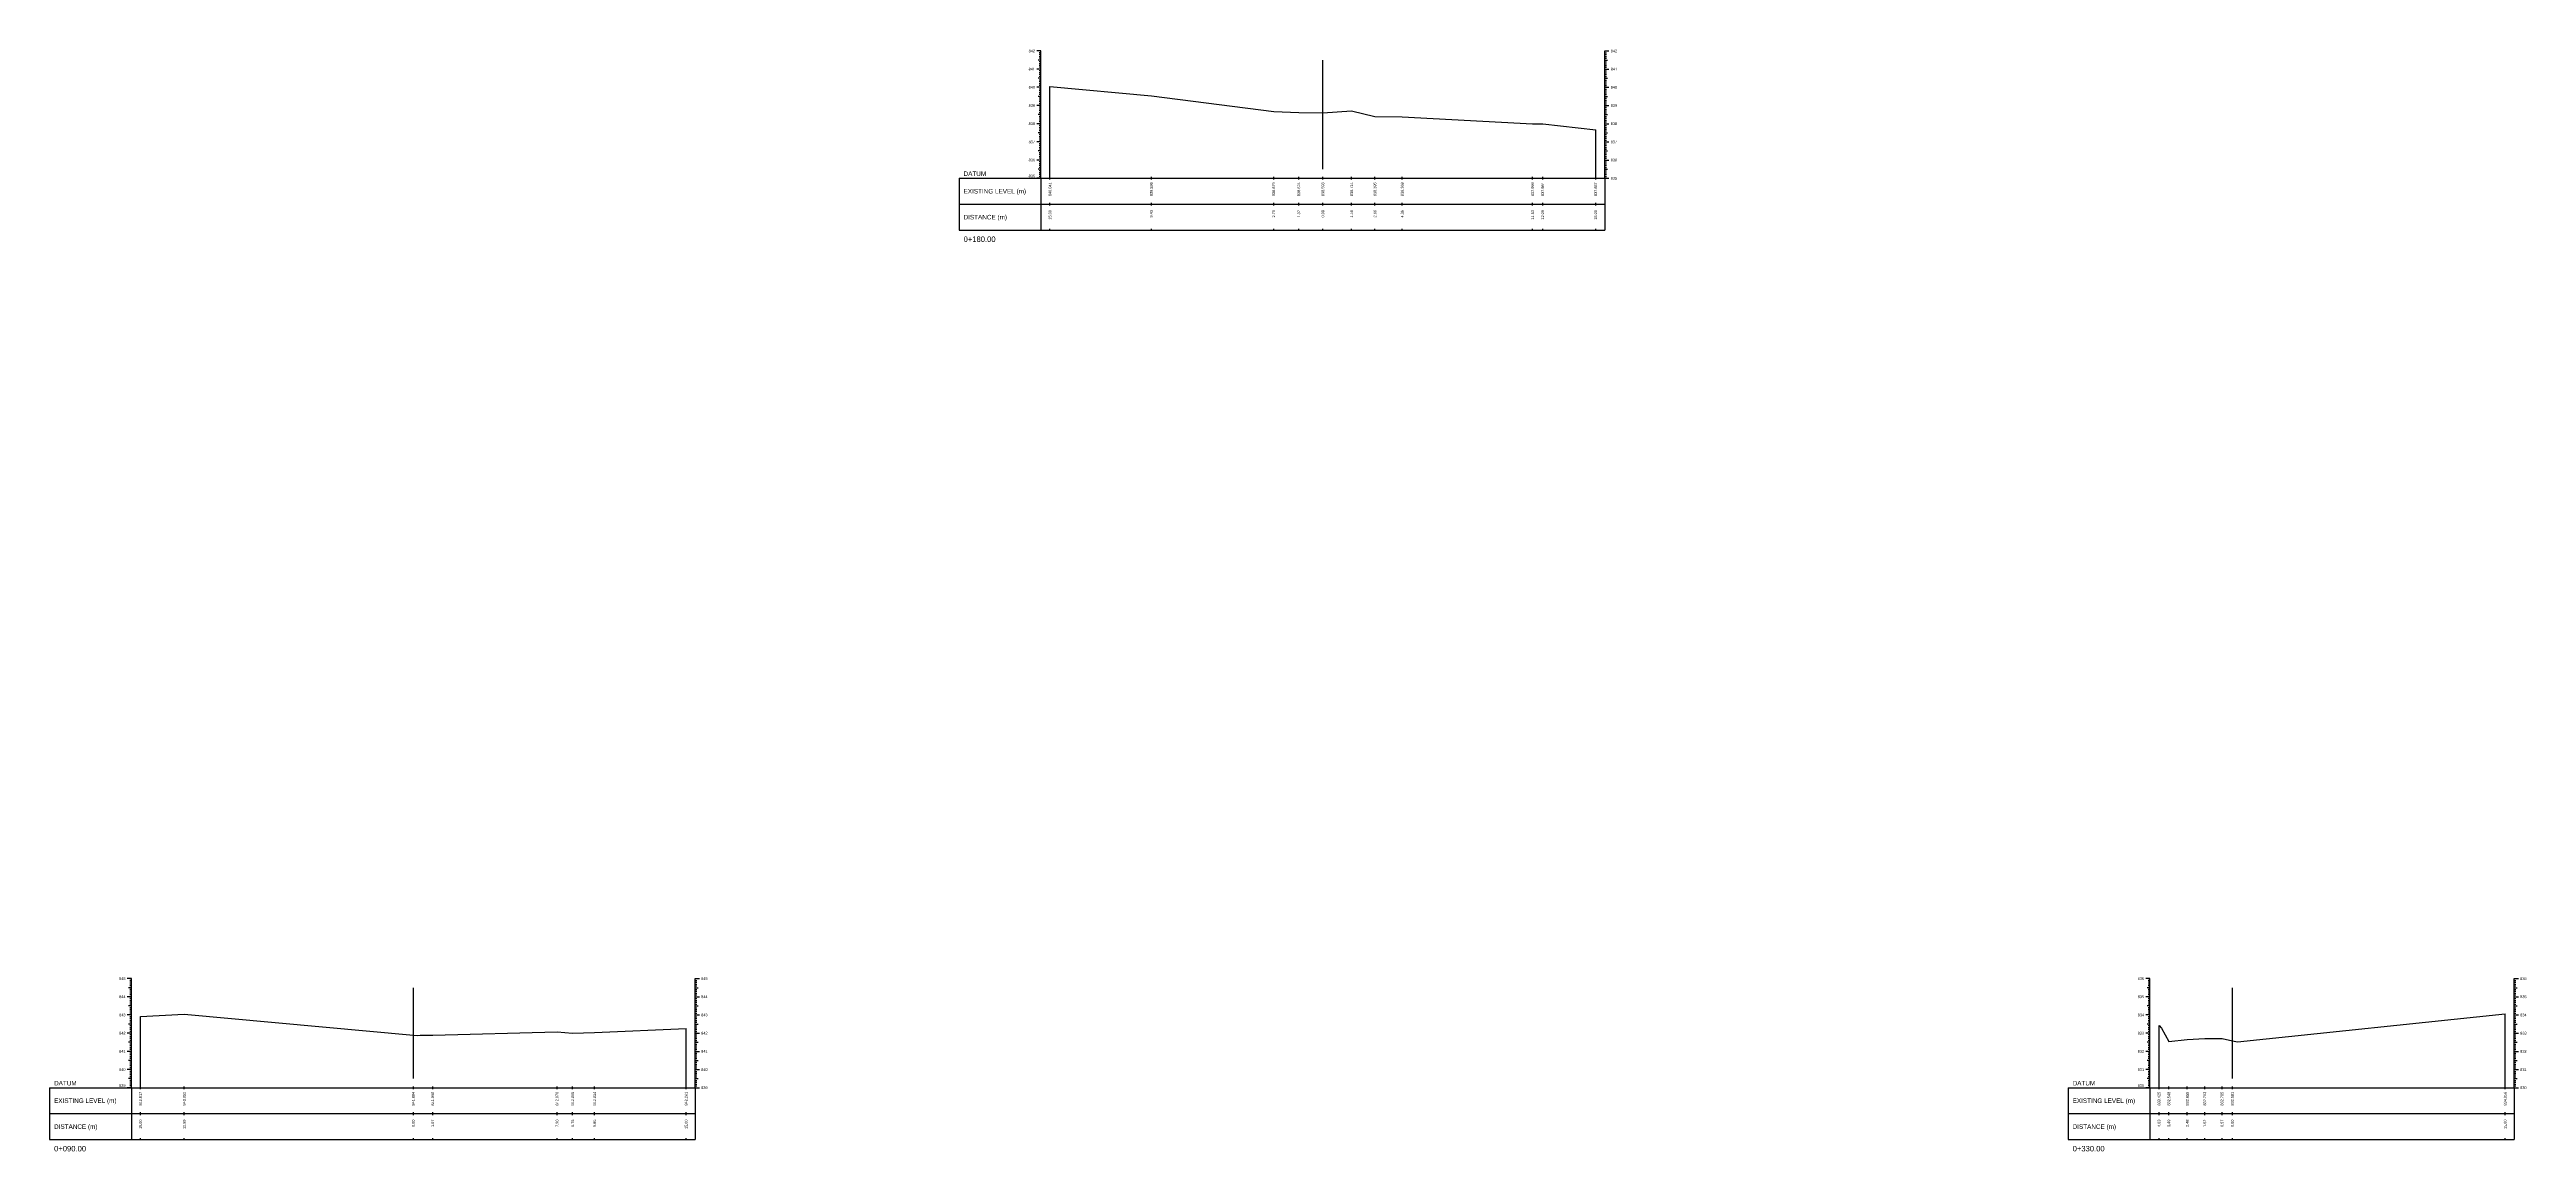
# Model space of a CAD drawing. Header units: millimetres. Extents: x 2757 to 35141, y 547 to 28513.
# Drawn here: x 29929 to 31291, y 25751 to 26357 of the extents above; entities that cross this region are included whole.
import ezdxf
from ezdxf.enums import TextEntityAlignment as Align

# ---------------------------------------------------------------- set-up
doc = ezdxf.new("R2010")
doc.units = ezdxf.units.MM
for name, color, linetype in [('CL', 4, 'Continuous'), ('CS_Drawing', 7, 'Continuous'), ('GL', 3, 'Continuous')]:
    doc.layers.add(name, color=color, linetype=linetype)
doc.styles.get("Standard").update_dxf_attribs({"font": 'arial.ttf'})

msp = doc.modelspace()

# ---------------------------------------------------------------- linework, layer by layer
at = {"layer": 'CL', "ltscale": 10}
for p, q in [((30629.35008, 26290.79126), (30629.35008, 26350.79126)), ((30129.35008, 25790.79126), (30129.35008, 25840.79126)), ((31129.35008, 25790.79126), (31129.35008, 25840.79126))]:
    msp.add_line(p, q, dxfattribs=at)
at = {"layer": 'CS_Drawing'}
for p, q in [((30474.35008, 26355.79126), (30472.10008, 26355.79126)), ((30474.35008, 26355.79126), (30472.77508, 26355.79126)), ((30474.35008, 26350.79126), (30472.77508, 26350.79126)), ((30474.35008, 26355.79126), (30473.45008, 26355.79126)), ((30474.35008, 26354.79126), (30473.45008, 26354.79126)), ((30474.35008, 26353.79126), (30473.45008, 26353.79126)), ((30474.35008, 26352.79126), (30473.45008, 26352.79126)), ((30474.35008, 26351.79126), (30473.45008, 26351.79126)), ((30474.35008, 26350.79126), (30473.45008, 26350.79126)), ((30474.35008, 26349.79126), (30473.45008, 26349.79126)), ((30474.35008, 26348.79126), (30473.45008, 26348.79126)), ((30474.35008, 26285.79126), (30474.35008, 26355.79126)), ((30784.35008, 26355.79126), (30786.60008, 26355.79126)), ((30784.35008, 26355.79126), (30785.92508, 26355.79126)), ((30784.35008, 26355.79126), (30785.25008, 26355.79126)), ((30784.35008, 26285.79126), (30784.35008, 26355.79126)), ((30784.35008, 26354.79126), (30785.25008, 26354.79126)), ((30784.35008, 26353.79126), (30785.25008, 26353.79126)), ((30784.35008, 26352.79126), (30785.25008, 26352.79126)), ((30784.35008, 26351.79126), (30785.25008, 26351.79126)), ((30784.35008, 26350.79126), (30785.92508, 26350.79126)), ((30784.35008, 26350.79126), (30785.25008, 26350.79126)), ((30784.35008, 26349.79126), (30785.25008, 26349.79126)), ((30784.35008, 26348.79126), (30785.25008, 26348.79126)), ((30474.35008, 26345.79126), (30472.10008, 26345.79126)), ((30474.35008, 26335.79126), (30472.10008, 26335.79126)), ((30474.35008, 26345.79126), (30472.77508, 26345.79126)), ((30474.35008, 26340.79126), (30472.77508, 26340.79126)), ((30474.35008, 26335.79126), (30472.77508, 26335.79126)), ((30474.35008, 26347.79126), (30473.45008, 26347.79126)), ((30474.35008, 26346.79126), (30473.45008, 26346.79126)), ((30474.35008, 26345.79126), (30473.45008, 26345.79126)), ((30474.35008, 26344.79126), (30473.45008, 26344.79126)), ((30474.35008, 26343.79126), (30473.45008, 26343.79126)), ((30474.35008, 26342.79126), (30473.45008, 26342.79126)), ((30474.35008, 26341.79126), (30473.45008, 26341.79126)), ((30474.35008, 26340.79126), (30473.45008, 26340.79126)), ((30474.35008, 26339.79126), (30473.45008, 26339.79126)), ((30474.35008, 26338.79126), (30473.45008, 26338.79126)), ((30474.35008, 26337.79126), (30473.45008, 26337.79126)), ((30474.35008, 26336.79126), (30473.45008, 26336.79126)), ((30474.35008, 26335.79126), (30473.45008, 26335.79126)), ((30479.35008, 26285.79126), (30479.35008, 26336.20126)), ((30784.35008, 26347.79126), (30785.25008, 26347.79126)), ((30784.35008, 26346.79126), (30785.25008, 26346.79126)), ((30784.35008, 26345.79126), (30786.60008, 26345.79126)), ((30784.35008, 26345.79126), (30785.92508, 26345.79126)), ((30784.35008, 26345.79126), (30785.25008, 26345.79126)), ((30784.35008, 26344.79126), (30785.25008, 26344.79126)), ((30784.35008, 26343.79126), (30785.25008, 26343.79126)), ((30784.35008, 26342.79126), (30785.25008, 26342.79126)), ((30784.35008, 26341.79126), (30785.25008, 26341.79126)), ((30784.35008, 26340.79126), (30785.92508, 26340.79126)), ((30784.35008, 26340.79126), (30785.25008, 26340.79126)), ((30784.35008, 26339.79126), (30785.25008, 26339.79126)), ((30784.35008, 26338.79126), (30785.25008, 26338.79126)), ((30784.35008, 26337.79126), (30785.25008, 26337.79126)), ((30784.35008, 26336.79126), (30785.25008, 26336.79126)), ((30784.35008, 26335.79126), (30786.60008, 26335.79126)), ((30784.35008, 26335.79126), (30785.92508, 26335.79126)), ((30784.35008, 26335.79126), (30785.25008, 26335.79126)), ((30474.35008, 26325.79126), (30472.10008, 26325.79126)), ((30474.35008, 26330.79126), (30472.77508, 26330.79126)), ((30474.35008, 26325.79126), (30472.77508, 26325.79126)), ((30474.35008, 26334.79126), (30473.45008, 26334.79126)), ((30474.35008, 26333.79126), (30473.45008, 26333.79126)), ((30474.35008, 26332.79126), (30473.45008, 26332.79126)), ((30474.35008, 26331.79126), (30473.45008, 26331.79126)), ((30474.35008, 26330.79126), (30473.45008, 26330.79126)), ((30474.35008, 26329.79126), (30473.45008, 26329.79126)), ((30474.35008, 26328.79126), (30473.45008, 26328.79126)), ((30474.35008, 26327.79126), (30473.45008, 26327.79126)), ((30474.35008, 26326.79126), (30473.45008, 26326.79126)), ((30474.35008, 26325.79126), (30473.45008, 26325.79126)), ((30474.35008, 26324.79126), (30473.45008, 26324.79126)), ((30474.35008, 26323.79126), (30473.45008, 26323.79126)), ((30474.35008, 26322.79126), (30473.45008, 26322.79126)), ((30474.35008, 26321.79126), (30473.45008, 26321.79126)), ((30784.35008, 26334.79126), (30785.25008, 26334.79126)), ((30784.35008, 26333.79126), (30785.25008, 26333.79126)), ((30784.35008, 26332.79126), (30785.25008, 26332.79126)), ((30784.35008, 26331.79126), (30785.25008, 26331.79126)), ((30784.35008, 26330.79126), (30785.92508, 26330.79126)), ((30784.35008, 26330.79126), (30785.25008, 26330.79126)), ((30784.35008, 26329.79126), (30785.25008, 26329.79126)), ((30784.35008, 26328.79126), (30785.25008, 26328.79126)), ((30784.35008, 26327.79126), (30785.25008, 26327.79126)), ((30784.35008, 26326.79126), (30785.25008, 26326.79126)), ((30784.35008, 26325.79126), (30786.60008, 26325.79126)), ((30784.35008, 26325.79126), (30785.92508, 26325.79126)), ((30784.35008, 26325.79126), (30785.25008, 26325.79126)), ((30784.35008, 26324.79126), (30785.25008, 26324.79126)), ((30784.35008, 26323.79126), (30785.25008, 26323.79126)), ((30784.35008, 26322.79126), (30785.25008, 26322.79126)), ((30784.35008, 26321.79126), (30785.25008, 26321.79126)), ((30474.35008, 26315.79126), (30472.10008, 26315.79126)), ((30474.35008, 26320.79126), (30472.77508, 26320.79126)), ((30474.35008, 26315.79126), (30472.77508, 26315.79126)), ((30474.35008, 26310.79126), (30472.77508, 26310.79126)), ((30474.35008, 26320.79126), (30473.45008, 26320.79126)), ((30474.35008, 26319.79126), (30473.45008, 26319.79126)), ((30474.35008, 26318.79126), (30473.45008, 26318.79126)), ((30474.35008, 26317.79126), (30473.45008, 26317.79126)), ((30474.35008, 26316.79126), (30473.45008, 26316.79126)), ((30474.35008, 26315.79126), (30473.45008, 26315.79126)), ((30474.35008, 26314.79126), (30473.45008, 26314.79126)), ((30474.35008, 26313.79126), (30473.45008, 26313.79126)), ((30474.35008, 26312.79126), (30473.45008, 26312.79126)), ((30474.35008, 26311.79126), (30473.45008, 26311.79126)), ((30474.35008, 26310.79126), (30473.45008, 26310.79126)), ((30474.35008, 26309.79126), (30473.45008, 26309.79126)), ((30474.35008, 26308.79126), (30473.45008, 26308.79126)), ((30474.35008, 26307.79126), (30473.45008, 26307.79126)), ((30779.35008, 26285.79126), (30779.35008, 26312.36126)), ((30784.35008, 26320.79126), (30785.92508, 26320.79126)), ((30784.35008, 26320.79126), (30785.25008, 26320.79126)), ((30784.35008, 26319.79126), (30785.25008, 26319.79126)), ((30784.35008, 26318.79126), (30785.25008, 26318.79126)), ((30784.35008, 26317.79126), (30785.25008, 26317.79126)), ((30784.35008, 26316.79126), (30785.25008, 26316.79126)), ((30784.35008, 26315.79126), (30786.60008, 26315.79126)), ((30784.35008, 26315.79126), (30785.92508, 26315.79126)), ((30784.35008, 26315.79126), (30785.25008, 26315.79126)), ((30784.35008, 26314.79126), (30785.25008, 26314.79126)), ((30784.35008, 26313.79126), (30785.25008, 26313.79126)), ((30784.35008, 26312.79126), (30785.25008, 26312.79126)), ((30784.35008, 26311.79126), (30785.25008, 26311.79126)), ((30784.35008, 26310.79126), (30785.92508, 26310.79126)), ((30784.35008, 26310.79126), (30785.25008, 26310.79126)), ((30784.35008, 26309.79126), (30785.25008, 26309.79126)), ((30784.35008, 26308.79126), (30785.25008, 26308.79126)), ((30784.35008, 26307.79126), (30785.25008, 26307.79126)), ((30474.35008, 26305.79126), (30472.10008, 26305.79126)), ((30474.35008, 26295.79126), (30472.10008, 26295.79126)), ((30474.35008, 26305.79126), (30472.77508, 26305.79126)), ((30474.35008, 26300.79126), (30472.77508, 26300.79126)), ((30474.35008, 26295.79126), (30472.77508, 26295.79126)), ((30474.35008, 26306.79126), (30473.45008, 26306.79126)), ((30474.35008, 26305.79126), (30473.45008, 26305.79126)), ((30474.35008, 26304.79126), (30473.45008, 26304.79126)), ((30474.35008, 26303.79126), (30473.45008, 26303.79126)), ((30474.35008, 26302.79126), (30473.45008, 26302.79126)), ((30474.35008, 26301.79126), (30473.45008, 26301.79126)), ((30474.35008, 26300.79126), (30473.45008, 26300.79126)), ((30474.35008, 26299.79126), (30473.45008, 26299.79126)), ((30474.35008, 26298.79126), (30473.45008, 26298.79126)), ((30474.35008, 26297.79126), (30473.45008, 26297.79126)), ((30474.35008, 26296.79126), (30473.45008, 26296.79126)), ((30474.35008, 26295.79126), (30473.45008, 26295.79126)), ((30474.35008, 26294.79126), (30473.45008, 26294.79126)), ((30784.35008, 26306.79126), (30785.25008, 26306.79126)), ((30784.35008, 26305.79126), (30786.60008, 26305.79126)), ((30784.35008, 26305.79126), (30785.92508, 26305.79126)), ((30784.35008, 26305.79126), (30785.25008, 26305.79126)), ((30784.35008, 26304.79126), (30785.25008, 26304.79126)), ((30784.35008, 26303.79126), (30785.25008, 26303.79126)), ((30784.35008, 26302.79126), (30785.25008, 26302.79126)), ((30784.35008, 26301.79126), (30785.25008, 26301.79126)), ((30784.35008, 26300.79126), (30785.92508, 26300.79126)), ((30784.35008, 26300.79126), (30785.25008, 26300.79126)), ((30784.35008, 26299.79126), (30785.25008, 26299.79126)), ((30784.35008, 26298.79126), (30785.25008, 26298.79126)), ((30784.35008, 26297.79126), (30785.25008, 26297.79126)), ((30784.35008, 26296.79126), (30785.25008, 26296.79126)), ((30784.35008, 26295.79126), (30786.60008, 26295.79126)), ((30784.35008, 26295.79126), (30785.92508, 26295.79126)), ((30784.35008, 26295.79126), (30785.25008, 26295.79126)), ((30784.35008, 26294.79126), (30785.25008, 26294.79126)), ((30429.35008, 26285.79126), (30474.35008, 26285.79126)), ((30429.35008, 26285.79126), (30429.35008, 26257.29126)), ((30474.35008, 26285.79126), (30472.10008, 26285.79126)), ((30474.35008, 26290.79126), (30472.77508, 26290.79126)), ((30474.35008, 26285.79126), (30472.77508, 26285.79126)), ((30474.35008, 26293.79126), (30473.45008, 26293.79126)), ((30474.35008, 26292.79126), (30473.45008, 26292.79126)), ((30474.35008, 26291.79126), (30473.45008, 26291.79126)), ((30474.35008, 26290.79126), (30473.45008, 26290.79126)), ((30474.35008, 26289.79126), (30473.45008, 26289.79126)), ((30474.35008, 26288.79126), (30473.45008, 26288.79126)), ((30474.35008, 26287.79126), (30473.45008, 26287.79126)), ((30474.35008, 26286.79126), (30473.45008, 26286.79126)), ((30474.35008, 26285.79126), (30473.45008, 26285.79126)), ((30474.35008, 26285.79126), (30784.35008, 26285.79126)), ((30474.35008, 26285.79126), (30474.35008, 26257.29126)), ((30479.35008, 26285.04126), (30479.35008, 26286.54126)), ((30535.06182, 26285.04126), (30535.06182, 26286.54126)), ((30602.346, 26285.04126), (30602.346, 26286.54126)), ((30616.1301, 26285.04126), (30616.1301, 26286.54126)), ((30629.35008, 26285.04126), (30629.35008, 26286.54126)), ((30645.1202, 26285.04126), (30645.1202, 26286.54126)), ((30657.97366, 26285.04126), (30657.97366, 26286.54126)), ((30672.97528, 26285.04126), (30672.97528, 26286.54126)), ((30744.66065, 26285.04126), (30744.66065, 26286.54126)), ((30750.21244, 26285.04126), (30750.21244, 26286.54126)), ((30779.35008, 26285.04126), (30779.35008, 26286.54126)), ((30784.35008, 26293.79126), (30785.25008, 26293.79126)), ((30784.35008, 26292.79126), (30785.25008, 26292.79126)), ((30784.35008, 26291.79126), (30785.25008, 26291.79126)), ((30784.35008, 26290.79126), (30785.92508, 26290.79126)), ((30784.35008, 26290.79126), (30785.25008, 26290.79126)), ((30784.35008, 26289.79126), (30785.25008, 26289.79126)), ((30784.35008, 26288.79126), (30785.25008, 26288.79126)), ((30784.35008, 26287.79126), (30785.25008, 26287.79126)), ((30784.35008, 26286.79126), (30785.25008, 26286.79126)), ((30784.35008, 26285.79126), (30786.60008, 26285.79126)), ((30784.35008, 26285.79126), (30785.92508, 26285.79126)), ((30784.35008, 26285.79126), (30785.25008, 26285.79126)), ((30784.35008, 26285.79126), (30784.35008, 26257.29126)), ((30429.35008, 26271.54126), (30474.35008, 26271.54126)), ((30474.35008, 26271.54126), (30784.35008, 26271.54126)), ((30474.35008, 26271.54126), (30784.35008, 26271.54126)), ((30479.35008, 26270.79126), (30479.35008, 26272.29126)), ((30535.06182, 26270.79126), (30535.06182, 26272.29126)), ((30602.346, 26270.79126), (30602.346, 26272.29126)), ((30616.1301, 26270.79126), (30616.1301, 26272.29126)), ((30629.35008, 26270.79126), (30629.35008, 26272.29126)), ((30645.1202, 26270.79126), (30645.1202, 26272.29126)), ((30657.97366, 26270.79126), (30657.97366, 26272.29126)), ((30672.97528, 26270.79126), (30672.97528, 26272.29126)), ((30744.66065, 26270.79126), (30744.66065, 26272.29126)), ((30750.21244, 26270.79126), (30750.21244, 26272.29126)), ((30779.35008, 26270.79126), (30779.35008, 26272.29126)), ((30429.35008, 26257.29126), (30474.35008, 26257.29126)), ((30474.35008, 26257.29126), (30784.35008, 26257.29126)), ((30479.35008, 26257.29126), (30479.35008, 26258.04126)), ((30535.06182, 26257.29126), (30535.06182, 26258.04126)), ((30602.346, 26257.29126), (30602.346, 26258.04126)), ((30616.1301, 26257.29126), (30616.1301, 26258.04126)), ((30629.35008, 26257.29126), (30629.35008, 26258.04126)), ((30645.1202, 26257.29126), (30645.1202, 26258.04126)), ((30657.97366, 26257.29126), (30657.97366, 26258.04126)), ((30672.97528, 26257.29126), (30672.97528, 26258.04126)), ((30744.66065, 26257.29126), (30744.66065, 26258.04126)), ((30750.21244, 26257.29126), (30750.21244, 26258.04126)), ((30779.35008, 26257.29126), (30779.35008, 26258.04126)), ((29974.35008, 25845.79126), (29972.10008, 25845.79126)), ((29974.35008, 25845.79126), (29972.77508, 25845.79126)), ((29974.35008, 25845.79126), (29973.45008, 25845.79126)), ((29974.35008, 25844.79126), (29973.45008, 25844.79126)), ((29974.35008, 25785.79126), (29974.35008, 25845.79126)), ((30284.35008, 25845.79126), (30286.60008, 25845.79126)), ((30284.35008, 25845.79126), (30285.92508, 25845.79126)), ((30284.35008, 25845.79126), (30285.25008, 25845.79126)), ((30284.35008, 25785.79126), (30284.35008, 25845.79126)), ((30284.35008, 25844.79126), (30285.25008, 25844.79126)), ((31084.05008, 25845.79126), (31081.80008, 25845.79126)), ((31084.05008, 25845.79126), (31082.47508, 25845.79126)), ((31084.05008, 25845.79126), (31083.15008, 25845.79126)), ((31084.05008, 25844.79126), (31083.15008, 25844.79126)), ((31084.05008, 25785.79126), (31084.05008, 25845.79126)), ((31284.35008, 25845.79126), (31286.60008, 25845.79126)), ((31284.35008, 25845.79126), (31285.92508, 25845.79126)), ((31284.35008, 25845.79126), (31285.25008, 25845.79126)), ((31284.35008, 25785.79126), (31284.35008, 25845.79126)), ((31284.35008, 25844.79126), (31285.25008, 25844.79126)), ((29974.35008, 25835.79126), (29972.10008, 25835.79126)), ((29974.35008, 25840.79126), (29972.77508, 25840.79126)), ((29974.35008, 25835.79126), (29972.77508, 25835.79126)), ((29974.35008, 25843.79126), (29973.45008, 25843.79126)), ((29974.35008, 25842.79126), (29973.45008, 25842.79126)), ((29974.35008, 25841.79126), (29973.45008, 25841.79126)), ((29974.35008, 25840.79126), (29973.45008, 25840.79126)), ((29974.35008, 25839.79126), (29973.45008, 25839.79126)), ((29974.35008, 25838.79126), (29973.45008, 25838.79126)), ((29974.35008, 25837.79126), (29973.45008, 25837.79126)), ((29974.35008, 25836.79126), (29973.45008, 25836.79126)), ((29974.35008, 25835.79126), (29973.45008, 25835.79126)), ((29974.35008, 25834.79126), (29973.45008, 25834.79126)), ((29974.35008, 25833.79126), (29973.45008, 25833.79126)), ((29974.35008, 25832.79126), (29973.45008, 25832.79126)), ((29974.35008, 25831.79126), (29973.45008, 25831.79126)), ((30284.35008, 25843.79126), (30285.25008, 25843.79126)), ((30284.35008, 25842.79126), (30285.25008, 25842.79126)), ((30284.35008, 25841.79126), (30285.25008, 25841.79126)), ((30284.35008, 25840.79126), (30285.92508, 25840.79126)), ((30284.35008, 25840.79126), (30285.25008, 25840.79126)), ((30284.35008, 25839.79126), (30285.25008, 25839.79126)), ((30284.35008, 25838.79126), (30285.25008, 25838.79126)), ((30284.35008, 25837.79126), (30285.25008, 25837.79126)), ((30284.35008, 25836.79126), (30285.25008, 25836.79126)), ((30284.35008, 25835.79126), (30286.60008, 25835.79126)), ((30284.35008, 25835.79126), (30285.92508, 25835.79126)), ((30284.35008, 25835.79126), (30285.25008, 25835.79126)), ((30284.35008, 25834.79126), (30285.25008, 25834.79126)), ((30284.35008, 25833.79126), (30285.25008, 25833.79126)), ((30284.35008, 25832.79126), (30285.25008, 25832.79126)), ((30284.35008, 25831.79126), (30285.25008, 25831.79126)), ((31084.05008, 25835.79126), (31081.80008, 25835.79126)), ((31084.05008, 25840.79126), (31082.47508, 25840.79126)), ((31084.05008, 25835.79126), (31082.47508, 25835.79126)), ((31084.05008, 25843.79126), (31083.15008, 25843.79126)), ((31084.05008, 25842.79126), (31083.15008, 25842.79126)), ((31084.05008, 25841.79126), (31083.15008, 25841.79126)), ((31084.05008, 25840.79126), (31083.15008, 25840.79126)), ((31084.05008, 25839.79126), (31083.15008, 25839.79126)), ((31084.05008, 25838.79126), (31083.15008, 25838.79126)), ((31084.05008, 25837.79126), (31083.15008, 25837.79126)), ((31084.05008, 25836.79126), (31083.15008, 25836.79126)), ((31084.05008, 25835.79126), (31083.15008, 25835.79126)), ((31084.05008, 25834.79126), (31083.15008, 25834.79126)), ((31084.05008, 25833.79126), (31083.15008, 25833.79126)), ((31084.05008, 25832.79126), (31083.15008, 25832.79126)), ((31084.05008, 25831.79126), (31083.15008, 25831.79126)), ((31284.35008, 25843.79126), (31285.25008, 25843.79126)), ((31284.35008, 25842.79126), (31285.25008, 25842.79126)), ((31284.35008, 25841.79126), (31285.25008, 25841.79126)), ((31284.35008, 25840.79126), (31285.92508, 25840.79126)), ((31284.35008, 25840.79126), (31285.25008, 25840.79126)), ((31284.35008, 25839.79126), (31285.25008, 25839.79126)), ((31284.35008, 25838.79126), (31285.25008, 25838.79126)), ((31284.35008, 25837.79126), (31285.25008, 25837.79126)), ((31284.35008, 25836.79126), (31285.25008, 25836.79126)), ((31284.35008, 25835.79126), (31286.60008, 25835.79126)), ((31284.35008, 25835.79126), (31285.92508, 25835.79126)), ((31284.35008, 25835.79126), (31285.25008, 25835.79126)), ((31284.35008, 25834.79126), (31285.25008, 25834.79126)), ((31284.35008, 25833.79126), (31285.25008, 25833.79126)), ((31284.35008, 25832.79126), (31285.25008, 25832.79126)), ((31284.35008, 25831.79126), (31285.25008, 25831.79126)), ((29974.35008, 25825.79126), (29972.10008, 25825.79126)), ((29974.35008, 25830.79126), (29972.77508, 25830.79126)), ((29974.35008, 25825.79126), (29972.77508, 25825.79126)), ((29974.35008, 25820.79126), (29972.77508, 25820.79126)), ((29974.35008, 25830.79126), (29973.45008, 25830.79126)), ((29974.35008, 25829.79126), (29973.45008, 25829.79126)), ((29974.35008, 25828.79126), (29973.45008, 25828.79126)), ((29974.35008, 25827.79126), (29973.45008, 25827.79126)), ((29974.35008, 25826.79126), (29973.45008, 25826.79126)), ((29974.35008, 25825.79126), (29973.45008, 25825.79126)), ((29974.35008, 25824.79126), (29973.45008, 25824.79126)), ((29974.35008, 25823.79126), (29973.45008, 25823.79126)), ((29974.35008, 25822.79126), (29973.45008, 25822.79126)), ((29974.35008, 25821.79126), (29973.45008, 25821.79126)), ((29974.35008, 25820.79126), (29973.45008, 25820.79126)), ((29974.35008, 25819.79126), (29973.45008, 25819.79126)), ((29974.35008, 25818.79126), (29973.45008, 25818.79126)), ((29974.35008, 25817.79126), (29973.45008, 25817.79126)), ((29979.35008, 25785.79126), (29979.35008, 25824.96126)), ((30279.35008, 25785.79126), (30279.35008, 25818.40126)), ((30284.35008, 25830.79126), (30285.92508, 25830.79126)), ((30284.35008, 25830.79126), (30285.25008, 25830.79126)), ((30284.35008, 25829.79126), (30285.25008, 25829.79126)), ((30284.35008, 25828.79126), (30285.25008, 25828.79126)), ((30284.35008, 25827.79126), (30285.25008, 25827.79126)), ((30284.35008, 25826.79126), (30285.25008, 25826.79126)), ((30284.35008, 25825.79126), (30286.60008, 25825.79126)), ((30284.35008, 25825.79126), (30285.92508, 25825.79126)), ((30284.35008, 25825.79126), (30285.25008, 25825.79126)), ((30284.35008, 25824.79126), (30285.25008, 25824.79126)), ((30284.35008, 25823.79126), (30285.25008, 25823.79126)), ((30284.35008, 25822.79126), (30285.25008, 25822.79126)), ((30284.35008, 25821.79126), (30285.25008, 25821.79126)), ((30284.35008, 25820.79126), (30285.92508, 25820.79126)), ((30284.35008, 25820.79126), (30285.25008, 25820.79126)), ((30284.35008, 25819.79126), (30285.25008, 25819.79126)), ((30284.35008, 25818.79126), (30285.25008, 25818.79126)), ((30284.35008, 25817.79126), (30285.25008, 25817.79126)), ((31084.05008, 25825.79126), (31081.80008, 25825.79126)), ((31084.05008, 25830.79126), (31082.47508, 25830.79126)), ((31084.05008, 25825.79126), (31082.47508, 25825.79126)), ((31084.05008, 25820.79126), (31082.47508, 25820.79126)), ((31084.05008, 25830.79126), (31083.15008, 25830.79126)), ((31084.05008, 25829.79126), (31083.15008, 25829.79126)), ((31084.05008, 25828.79126), (31083.15008, 25828.79126)), ((31084.05008, 25827.79126), (31083.15008, 25827.79126)), ((31084.05008, 25826.79126), (31083.15008, 25826.79126)), ((31084.05008, 25825.79126), (31083.15008, 25825.79126)), ((31084.05008, 25824.79126), (31083.15008, 25824.79126)), ((31084.05008, 25823.79126), (31083.15008, 25823.79126)), ((31084.05008, 25822.79126), (31083.15008, 25822.79126)), ((31084.05008, 25821.79126), (31083.15008, 25821.79126)), ((31084.05008, 25820.79126), (31083.15008, 25820.79126)), ((31084.05008, 25819.79126), (31083.15008, 25819.79126)), ((31084.05008, 25818.79126), (31083.15008, 25818.79126)), ((31084.05008, 25817.79126), (31083.15008, 25817.79126)), ((31089.05008, 25785.79126), (31089.05008, 25820.04126)), ((31279.35008, 25785.79126), (31279.35008, 25826.35126)), ((31284.35008, 25830.79126), (31285.92508, 25830.79126)), ((31284.35008, 25830.79126), (31285.25008, 25830.79126)), ((31284.35008, 25829.79126), (31285.25008, 25829.79126)), ((31284.35008, 25828.79126), (31285.25008, 25828.79126)), ((31284.35008, 25827.79126), (31285.25008, 25827.79126)), ((31284.35008, 25826.79126), (31285.25008, 25826.79126)), ((31284.35008, 25825.79126), (31286.60008, 25825.79126)), ((31284.35008, 25825.79126), (31285.92508, 25825.79126)), ((31284.35008, 25825.79126), (31285.25008, 25825.79126)), ((31284.35008, 25824.79126), (31285.25008, 25824.79126)), ((31284.35008, 25823.79126), (31285.25008, 25823.79126)), ((31284.35008, 25822.79126), (31285.25008, 25822.79126)), ((31284.35008, 25821.79126), (31285.25008, 25821.79126)), ((31284.35008, 25820.79126), (31285.92508, 25820.79126)), ((31284.35008, 25820.79126), (31285.25008, 25820.79126)), ((31284.35008, 25819.79126), (31285.25008, 25819.79126)), ((31284.35008, 25818.79126), (31285.25008, 25818.79126)), ((31284.35008, 25817.79126), (31285.25008, 25817.79126)), ((29974.35008, 25815.79126), (29972.10008, 25815.79126)), ((29974.35008, 25805.79126), (29972.10008, 25805.79126)), ((29974.35008, 25815.79126), (29972.77508, 25815.79126)), ((29974.35008, 25810.79126), (29972.77508, 25810.79126)), ((29974.35008, 25805.79126), (29972.77508, 25805.79126)), ((29974.35008, 25816.79126), (29973.45008, 25816.79126)), ((29974.35008, 25815.79126), (29973.45008, 25815.79126)), ((29974.35008, 25814.79126), (29973.45008, 25814.79126)), ((29974.35008, 25813.79126), (29973.45008, 25813.79126)), ((29974.35008, 25812.79126), (29973.45008, 25812.79126)), ((29974.35008, 25811.79126), (29973.45008, 25811.79126)), ((29974.35008, 25810.79126), (29973.45008, 25810.79126)), ((29974.35008, 25809.79126), (29973.45008, 25809.79126)), ((29974.35008, 25808.79126), (29973.45008, 25808.79126)), ((29974.35008, 25807.79126), (29973.45008, 25807.79126)), ((29974.35008, 25806.79126), (29973.45008, 25806.79126)), ((29974.35008, 25805.79126), (29973.45008, 25805.79126)), ((29974.35008, 25804.79126), (29973.45008, 25804.79126)), ((30284.35008, 25816.79126), (30285.25008, 25816.79126)), ((30284.35008, 25815.79126), (30286.60008, 25815.79126)), ((30284.35008, 25815.79126), (30285.92508, 25815.79126)), ((30284.35008, 25815.79126), (30285.25008, 25815.79126)), ((30284.35008, 25814.79126), (30285.25008, 25814.79126)), ((30284.35008, 25813.79126), (30285.25008, 25813.79126)), ((30284.35008, 25812.79126), (30285.25008, 25812.79126)), ((30284.35008, 25811.79126), (30285.25008, 25811.79126)), ((30284.35008, 25810.79126), (30285.92508, 25810.79126)), ((30284.35008, 25810.79126), (30285.25008, 25810.79126)), ((30284.35008, 25809.79126), (30285.25008, 25809.79126)), ((30284.35008, 25808.79126), (30285.25008, 25808.79126)), ((30284.35008, 25807.79126), (30285.25008, 25807.79126)), ((30284.35008, 25806.79126), (30285.25008, 25806.79126)), ((30284.35008, 25805.79126), (30286.60008, 25805.79126)), ((30284.35008, 25805.79126), (30285.92508, 25805.79126)), ((30284.35008, 25805.79126), (30285.25008, 25805.79126)), ((30284.35008, 25804.79126), (30285.25008, 25804.79126)), ((31084.05008, 25815.79126), (31081.80008, 25815.79126)), ((31084.05008, 25805.79126), (31081.80008, 25805.79126)), ((31084.05008, 25815.79126), (31082.47508, 25815.79126)), ((31084.05008, 25810.79126), (31082.47508, 25810.79126)), ((31084.05008, 25805.79126), (31082.47508, 25805.79126)), ((31084.05008, 25816.79126), (31083.15008, 25816.79126)), ((31084.05008, 25815.79126), (31083.15008, 25815.79126)), ((31084.05008, 25814.79126), (31083.15008, 25814.79126)), ((31084.05008, 25813.79126), (31083.15008, 25813.79126)), ((31084.05008, 25812.79126), (31083.15008, 25812.79126)), ((31084.05008, 25811.79126), (31083.15008, 25811.79126)), ((31084.05008, 25810.79126), (31083.15008, 25810.79126)), ((31084.05008, 25809.79126), (31083.15008, 25809.79126)), ((31084.05008, 25808.79126), (31083.15008, 25808.79126)), ((31084.05008, 25807.79126), (31083.15008, 25807.79126)), ((31084.05008, 25806.79126), (31083.15008, 25806.79126)), ((31084.05008, 25805.79126), (31083.15008, 25805.79126)), ((31084.05008, 25804.79126), (31083.15008, 25804.79126)), ((31284.35008, 25816.79126), (31285.25008, 25816.79126)), ((31284.35008, 25815.79126), (31286.60008, 25815.79126)), ((31284.35008, 25815.79126), (31285.92508, 25815.79126)), ((31284.35008, 25815.79126), (31285.25008, 25815.79126)), ((31284.35008, 25814.79126), (31285.25008, 25814.79126)), ((31284.35008, 25813.79126), (31285.25008, 25813.79126)), ((31284.35008, 25812.79126), (31285.25008, 25812.79126)), ((31284.35008, 25811.79126), (31285.25008, 25811.79126)), ((31284.35008, 25810.79126), (31285.92508, 25810.79126)), ((31284.35008, 25810.79126), (31285.25008, 25810.79126)), ((31284.35008, 25809.79126), (31285.25008, 25809.79126)), ((31284.35008, 25808.79126), (31285.25008, 25808.79126)), ((31284.35008, 25807.79126), (31285.25008, 25807.79126)), ((31284.35008, 25806.79126), (31285.25008, 25806.79126)), ((31284.35008, 25805.79126), (31286.60008, 25805.79126)), ((31284.35008, 25805.79126), (31285.92508, 25805.79126)), ((31284.35008, 25805.79126), (31285.25008, 25805.79126)), ((31284.35008, 25804.79126), (31285.25008, 25804.79126)), ((29974.35008, 25795.79126), (29972.10008, 25795.79126)), ((29974.35008, 25800.79126), (29972.77508, 25800.79126)), ((29974.35008, 25795.79126), (29972.77508, 25795.79126)), ((29974.35008, 25790.79126), (29972.77508, 25790.79126)), ((29974.35008, 25803.79126), (29973.45008, 25803.79126)), ((29974.35008, 25802.79126), (29973.45008, 25802.79126)), ((29974.35008, 25801.79126), (29973.45008, 25801.79126)), ((29974.35008, 25800.79126), (29973.45008, 25800.79126)), ((29974.35008, 25799.79126), (29973.45008, 25799.79126)), ((29974.35008, 25798.79126), (29973.45008, 25798.79126)), ((29974.35008, 25797.79126), (29973.45008, 25797.79126)), ((29974.35008, 25796.79126), (29973.45008, 25796.79126)), ((29974.35008, 25795.79126), (29973.45008, 25795.79126)), ((29974.35008, 25794.79126), (29973.45008, 25794.79126)), ((29974.35008, 25793.79126), (29973.45008, 25793.79126)), ((29974.35008, 25792.79126), (29973.45008, 25792.79126)), ((29974.35008, 25791.79126), (29973.45008, 25791.79126)), ((29974.35008, 25790.79126), (29973.45008, 25790.79126)), ((30284.35008, 25803.79126), (30285.25008, 25803.79126)), ((30284.35008, 25802.79126), (30285.25008, 25802.79126)), ((30284.35008, 25801.79126), (30285.25008, 25801.79126)), ((30284.35008, 25800.79126), (30285.92508, 25800.79126)), ((30284.35008, 25800.79126), (30285.25008, 25800.79126)), ((30284.35008, 25799.79126), (30285.25008, 25799.79126)), ((30284.35008, 25798.79126), (30285.25008, 25798.79126)), ((30284.35008, 25797.79126), (30285.25008, 25797.79126)), ((30284.35008, 25796.79126), (30285.25008, 25796.79126)), ((30284.35008, 25795.79126), (30286.60008, 25795.79126)), ((30284.35008, 25795.79126), (30285.92508, 25795.79126)), ((30284.35008, 25795.79126), (30285.25008, 25795.79126)), ((30284.35008, 25794.79126), (30285.25008, 25794.79126)), ((30284.35008, 25793.79126), (30285.25008, 25793.79126)), ((30284.35008, 25792.79126), (30285.25008, 25792.79126)), ((30284.35008, 25791.79126), (30285.25008, 25791.79126)), ((30284.35008, 25790.79126), (30285.92508, 25790.79126)), ((30284.35008, 25790.79126), (30285.25008, 25790.79126)), ((31084.05008, 25795.79126), (31081.80008, 25795.79126)), ((31084.05008, 25800.79126), (31082.47508, 25800.79126)), ((31084.05008, 25795.79126), (31082.47508, 25795.79126)), ((31084.05008, 25790.79126), (31082.47508, 25790.79126)), ((31084.05008, 25803.79126), (31083.15008, 25803.79126)), ((31084.05008, 25802.79126), (31083.15008, 25802.79126)), ((31084.05008, 25801.79126), (31083.15008, 25801.79126)), ((31084.05008, 25800.79126), (31083.15008, 25800.79126)), ((31084.05008, 25799.79126), (31083.15008, 25799.79126)), ((31084.05008, 25798.79126), (31083.15008, 25798.79126)), ((31084.05008, 25797.79126), (31083.15008, 25797.79126)), ((31084.05008, 25796.79126), (31083.15008, 25796.79126)), ((31084.05008, 25795.79126), (31083.15008, 25795.79126)), ((31084.05008, 25794.79126), (31083.15008, 25794.79126)), ((31084.05008, 25793.79126), (31083.15008, 25793.79126)), ((31084.05008, 25792.79126), (31083.15008, 25792.79126)), ((31084.05008, 25791.79126), (31083.15008, 25791.79126)), ((31084.05008, 25790.79126), (31083.15008, 25790.79126)), ((31284.35008, 25803.79126), (31285.25008, 25803.79126)), ((31284.35008, 25802.79126), (31285.25008, 25802.79126)), ((31284.35008, 25801.79126), (31285.25008, 25801.79126)), ((31284.35008, 25800.79126), (31285.92508, 25800.79126)), ((31284.35008, 25800.79126), (31285.25008, 25800.79126)), ((31284.35008, 25799.79126), (31285.25008, 25799.79126)), ((31284.35008, 25798.79126), (31285.25008, 25798.79126)), ((31284.35008, 25797.79126), (31285.25008, 25797.79126)), ((31284.35008, 25796.79126), (31285.25008, 25796.79126)), ((31284.35008, 25795.79126), (31286.60008, 25795.79126)), ((31284.35008, 25795.79126), (31285.92508, 25795.79126)), ((31284.35008, 25795.79126), (31285.25008, 25795.79126)), ((31284.35008, 25794.79126), (31285.25008, 25794.79126)), ((31284.35008, 25793.79126), (31285.25008, 25793.79126)), ((31284.35008, 25792.79126), (31285.25008, 25792.79126)), ((31284.35008, 25791.79126), (31285.25008, 25791.79126)), ((31284.35008, 25790.79126), (31285.92508, 25790.79126)), ((31284.35008, 25790.79126), (31285.25008, 25790.79126)), ((29929.35008, 25785.79126), (29974.35008, 25785.79126)), ((29929.35008, 25785.79126), (29929.35008, 25757.29126)), ((29974.35008, 25785.79126), (29972.10008, 25785.79126)), ((29974.35008, 25785.79126), (29972.77508, 25785.79126)), ((29974.35008, 25789.79126), (29973.45008, 25789.79126)), ((29974.35008, 25788.79126), (29973.45008, 25788.79126)), ((29974.35008, 25787.79126), (29973.45008, 25787.79126)), ((29974.35008, 25786.79126), (29973.45008, 25786.79126)), ((29974.35008, 25785.79126), (29973.45008, 25785.79126)), ((29974.35008, 25785.79126), (30284.35008, 25785.79126)), ((29974.35008, 25785.79126), (29974.35008, 25757.29126)), ((29979.35008, 25785.04126), (29979.35008, 25786.54126)), ((30003.4192, 25785.04126), (30003.4192, 25786.54126)), ((30129.35008, 25785.04126), (30129.35008, 25786.54126)), ((30140.02777, 25785.04126), (30140.02777, 25786.54126)), ((30208.3572, 25785.04126), (30208.3572, 25786.54126)), ((30216.88687, 25785.04126), (30216.88687, 25786.54126)), ((30228.98142, 25785.04126), (30228.98142, 25786.54126)), ((30279.35008, 25785.04126), (30279.35008, 25786.54126)), ((30284.35008, 25789.79126), (30285.25008, 25789.79126)), ((30284.35008, 25788.79126), (30285.25008, 25788.79126)), ((30284.35008, 25787.79126), (30285.25008, 25787.79126)), ((30284.35008, 25786.79126), (30285.25008, 25786.79126)), ((30284.35008, 25785.79126), (30286.60008, 25785.79126)), ((30284.35008, 25785.79126), (30285.92508, 25785.79126)), ((30284.35008, 25785.79126), (30285.25008, 25785.79126)), ((30284.35008, 25785.79126), (30284.35008, 25757.29126)), ((31039.05008, 25785.79126), (31084.05008, 25785.79126)), ((31039.05008, 25785.79126), (31039.05008, 25757.29126)), ((31084.05008, 25785.79126), (31081.80008, 25785.79126)), ((31084.05008, 25785.79126), (31082.47508, 25785.79126)), ((31084.05008, 25789.79126), (31083.15008, 25789.79126)), ((31084.05008, 25788.79126), (31083.15008, 25788.79126)), ((31084.05008, 25787.79126), (31083.15008, 25787.79126)), ((31084.05008, 25786.79126), (31083.15008, 25786.79126)), ((31084.05008, 25785.79126), (31083.15008, 25785.79126)), ((31084.05008, 25785.79126), (31284.35008, 25785.79126)), ((31084.05008, 25785.79126), (31084.05008, 25757.29126)), ((31089.05008, 25785.04126), (31089.05008, 25786.54126)), ((31094.43253, 25785.04126), (31094.43253, 25786.54126)), ((31104.59684, 25785.04126), (31104.59684, 25786.54126)), ((31114.1982, 25785.04126), (31114.1982, 25786.54126)), ((31123.66257, 25785.04126), (31123.66257, 25786.54126)), ((31129.35008, 25785.04126), (31129.35008, 25786.54126)), ((31279.35008, 25785.04126), (31279.35008, 25786.54126)), ((31284.35008, 25789.79126), (31285.25008, 25789.79126)), ((31284.35008, 25788.79126), (31285.25008, 25788.79126)), ((31284.35008, 25787.79126), (31285.25008, 25787.79126)), ((31284.35008, 25786.79126), (31285.25008, 25786.79126)), ((31284.35008, 25785.79126), (31286.60008, 25785.79126)), ((31284.35008, 25785.79126), (31285.92508, 25785.79126)), ((31284.35008, 25785.79126), (31285.25008, 25785.79126)), ((31284.35008, 25785.79126), (31284.35008, 25757.29126)), ((29929.35008, 25771.54126), (29974.35008, 25771.54126)), ((29974.35008, 25771.54126), (30284.35008, 25771.54126)), ((29974.35008, 25771.54126), (30284.35008, 25771.54126)), ((29979.35008, 25770.79126), (29979.35008, 25772.29126)), ((30003.4192, 25770.79126), (30003.4192, 25772.29126)), ((30129.35008, 25770.79126), (30129.35008, 25772.29126)), ((30140.02777, 25770.79126), (30140.02777, 25772.29126)), ((30208.3572, 25770.79126), (30208.3572, 25772.29126)), ((30216.88687, 25770.79126), (30216.88687, 25772.29126)), ((30228.98142, 25770.79126), (30228.98142, 25772.29126)), ((30279.35008, 25770.79126), (30279.35008, 25772.29126)), ((31039.05008, 25771.54126), (31084.05008, 25771.54126)), ((31084.05008, 25771.54126), (31284.35008, 25771.54126)), ((31084.05008, 25771.54126), (31284.35008, 25771.54126)), ((31089.05008, 25770.79126), (31089.05008, 25772.29126)), ((31094.43253, 25770.79126), (31094.43253, 25772.29126)), ((31104.59684, 25770.79126), (31104.59684, 25772.29126)), ((31114.1982, 25770.79126), (31114.1982, 25772.29126)), ((31123.66257, 25770.79126), (31123.66257, 25772.29126)), ((31129.35008, 25770.79126), (31129.35008, 25772.29126)), ((31279.35008, 25770.79126), (31279.35008, 25772.29126)), ((29929.35008, 25757.29126), (29974.35008, 25757.29126)), ((29974.35008, 25757.29126), (30284.35008, 25757.29126)), ((29979.35008, 25757.29126), (29979.35008, 25758.04126)), ((30003.4192, 25757.29126), (30003.4192, 25758.04126)), ((30129.35008, 25757.29126), (30129.35008, 25758.04126)), ((30140.02777, 25757.29126), (30140.02777, 25758.04126)), ((30208.3572, 25757.29126), (30208.3572, 25758.04126)), ((30216.88687, 25757.29126), (30216.88687, 25758.04126)), ((30228.98142, 25757.29126), (30228.98142, 25758.04126)), ((30279.35008, 25757.29126), (30279.35008, 25758.04126)), ((31039.05008, 25757.29126), (31084.05008, 25757.29126)), ((31084.05008, 25757.29126), (31284.35008, 25757.29126)), ((31089.05008, 25757.29126), (31089.05008, 25758.04126)), ((31094.43253, 25757.29126), (31094.43253, 25758.04126)), ((31104.59684, 25757.29126), (31104.59684, 25758.04126)), ((31114.1982, 25757.29126), (31114.1982, 25758.04126)), ((31123.66257, 25757.29126), (31123.66257, 25758.04126)), ((31129.35008, 25757.29126), (31129.35008, 25758.04126)), ((31279.35008, 25757.29126), (31279.35008, 25758.04126))]:
    msp.add_line(p, q, dxfattribs=at)
at = {"layer": 'GL'}
for points in [[(30479.35008, 26336.20126), (30535.06182, 26331.15126), (30602.346, 26322.58126), (30616.1301, 26322.03126), (30629.35008, 26321.72126), (30645.1202, 26322.93126), (30657.97366, 26319.74126), (30672.97528, 26319.48126), (30744.66065, 26315.78126), (30750.21244, 26315.63126), (30779.35008, 26312.36126)], [(29979.35008, 25824.96126), (30003.4192, 25826.31126), (30129.35008, 25814.73126), (30131.4728, 25814.59126), (30133.16736, 25814.60126), (30140.02777, 25814.69126), (30208.3572, 25816.49126), (30216.88687, 25815.79126), (30228.98142, 25816.13126), (30279.35008, 25818.40126)], [(31089.05008, 25820.04126), (31090.38106, 25818.58126), (31094.43253, 25811.27126), (31104.59684, 25812.34126), (31114.1982, 25812.82126), (31123.66257, 25812.84126), (31129.35008, 25811.60126), (31132.23804, 25810.97126), (31279.35008, 25826.35126)]]:
    msp.add_lwpolyline(points, dxfattribs=at)

# ---------------------------------------------------------------- texts
at = {"layer": 'CS_Drawing'}
for s, p in [('842', (30471.10008, 26355.79126)), ('841', (30471.10008, 26345.79126)), ('840', (30471.10008, 26335.79126)), ('839', (30471.10008, 26325.79126)), ('838', (30471.10008, 26315.79126)), ('837', (30471.10008, 26305.79126)), ('836', (30471.10008, 26295.79126)), ('845', (29971.10008, 25845.79126)), ('836', (31080.80008, 25845.79126)), ('844', (29971.10008, 25835.79126)), ('835', (31080.80008, 25835.79126)), ('843', (29971.10008, 25825.79126)), ('834', (31080.80008, 25825.79126)), ('842', (29971.10008, 25815.79126)), ('841', (29971.10008, 25805.79126)), ('833', (31080.80008, 25815.79126)), ('832', (31080.80008, 25805.79126)), ('840', (29971.10008, 25795.79126)), ('831', (31080.80008, 25795.79126))]:
    msp.add_text(s, height=1.5, dxfattribs=at).set_placement(p, align=Align.MIDDLE_RIGHT)
for s, height, p in [('842', 1.5, (30787.60008, 26355.79126)), ('841', 1.5, (30787.60008, 26345.79126)), ('840', 1.5, (30787.60008, 26335.79126)), ('839', 1.5, (30787.60008, 26325.79126)), ('838', 1.5, (30787.60008, 26315.79126)), ('837', 1.5, (30787.60008, 26305.79126)), ('836', 1.5, (30787.60008, 26295.79126)), ('DATUM', 2.5, (30431.85008, 26288.29126)), ('835', 1.5, (30787.60008, 26285.79126)), ('835', 1.5, (30787.60008, 26285.79126)), ('EXISTING LEVEL (m)', 2.5, (30431.85008, 26278.66626)), ('0+180.00', 3, (30431.85008, 26252.29126)), ('DISTANCE (m)', 2.5, (30431.85008, 26264.41626)), ('845', 1.5, (30287.60008, 25845.79126)), ('836', 1.5, (31287.60008, 25845.79126)), ('844', 1.5, (30287.60008, 25835.79126)), ('835', 1.5, (31287.60008, 25835.79126)), ('843', 1.5, (30287.60008, 25825.79126)), ('834', 1.5, (31287.60008, 25825.79126)), ('842', 1.5, (30287.60008, 25815.79126)), ('841', 1.5, (30287.60008, 25805.79126)), ('833', 1.5, (31287.60008, 25815.79126)), ('832', 1.5, (31287.60008, 25805.79126)), ('840', 1.5, (30287.60008, 25795.79126)), ('831', 1.5, (31287.60008, 25795.79126)), ('DATUM', 2.5, (29931.85008, 25788.29126)), ('EXISTING LEVEL (m)', 2.5, (29931.85008, 25778.66626)), ('839', 1.5, (30287.60008, 25785.79126)), ('839', 1.5, (30287.60008, 25785.79126)), ('DATUM', 2.5, (31041.55008, 25788.29126)), ('EXISTING LEVEL (m)', 2.5, (31041.55008, 25778.66626)), ('830', 1.5, (31287.60008, 25785.79126)), ('830', 1.5, (31287.60008, 25785.79126)), ('DISTANCE (m)', 2.5, (29931.85008, 25764.41626)), ('DISTANCE (m)', 2.5, (31041.55008, 25764.41626)), ('0+090.00', 3, (29931.85008, 25752.29126)), ('0+330.00', 3, (31041.55008, 25752.29126))]:
    msp.add_text(s, height=height, dxfattribs=at).set_placement(p, align=Align.MIDDLE_LEFT)
for s, p in [('835', (30471.10008, 26286.24126)), ('839', (29971.10008, 25786.24126)), ('830', (31080.80008, 25786.24126))]:
    msp.add_text(s, height=1.5, dxfattribs=at).set_placement(p, align=Align.RIGHT)
for s, p in [('840.041', (30479.35008, 26283.54126)), ('839.536', (30535.06182, 26283.54126)), ('838.679', (30602.346, 26283.54126)), ('838.624', (30616.1301, 26283.54126)), ('838.593', (30629.35008, 26283.54126)), ('838.714', (30645.1202, 26283.54126)), ('838.395', (30657.97366, 26283.54126)), ('838.369', (30672.97528, 26283.54126)), ('837.999', (30744.66065, 26283.54126)), ('837.984', (30750.21244, 26283.54126)), ('837.657', (30779.35008, 26283.54126)), ('15.00', (30479.35008, 26268.29126)), ('9.43', (30535.06182, 26268.29126)), ('2.70', (30602.346, 26268.29126)), ('1.32', (30616.1301, 26268.29126)), ('0.00', (30629.35008, 26268.29126)), ('1.58', (30645.1202, 26268.29126)), ('2.86', (30657.97366, 26268.29126)), ('4.36', (30672.97528, 26268.29126)), ('11.53', (30744.66065, 26268.29126)), ('12.09', (30750.21244, 26268.29126)), ('15.00', (30779.35008, 26268.29126)), ('842.917', (29979.35008, 25783.54126)), ('843.052', (30003.4192, 25783.54126)), ('841.894', (30129.35008, 25783.54126)), ('841.890', (30140.02777, 25783.54126)), ('842.070', (30208.3572, 25783.54126)), ('842.000', (30216.88687, 25783.54126)), ('842.034', (30228.98142, 25783.54126)), ('842.261', (30279.35008, 25783.54126)), ('833.425', (31089.05008, 25783.54126)), ('832.548', (31094.43253, 25783.54126)), ('832.655', (31104.59684, 25783.54126)), ('832.703', (31114.1982, 25783.54126)), ('832.705', (31123.66257, 25783.54126)), ('832.581', (31129.35008, 25783.54126)), ('834.056', (31279.35008, 25783.54126)), ('15.00', (29979.35008, 25768.29126)), ('12.59', (30003.4192, 25768.29126)), ('0.00', (30129.35008, 25768.29126)), ('1.07', (30140.02777, 25768.29126)), ('7.90', (30208.3572, 25768.29126)), ('8.75', (30216.88687, 25768.29126)), ('9.96', (30228.98142, 25768.29126)), ('15.00', (30279.35008, 25768.29126)), ('4.03', (31089.05008, 25768.29126)), ('3.49', (31094.43253, 25768.29126)), ('2.48', (31104.59684, 25768.29126)), ('1.52', (31114.1982, 25768.29126)), ('0.57', (31123.66257, 25768.29126)), ('0.00', (31129.35008, 25768.29126)), ('15.00', (31279.35008, 25768.29126))]:
    msp.add_text(s, height=1.5, rotation=90, dxfattribs=at).set_placement(p, align=Align.MIDDLE_RIGHT)

doc.saveas('drawing.dxf')
